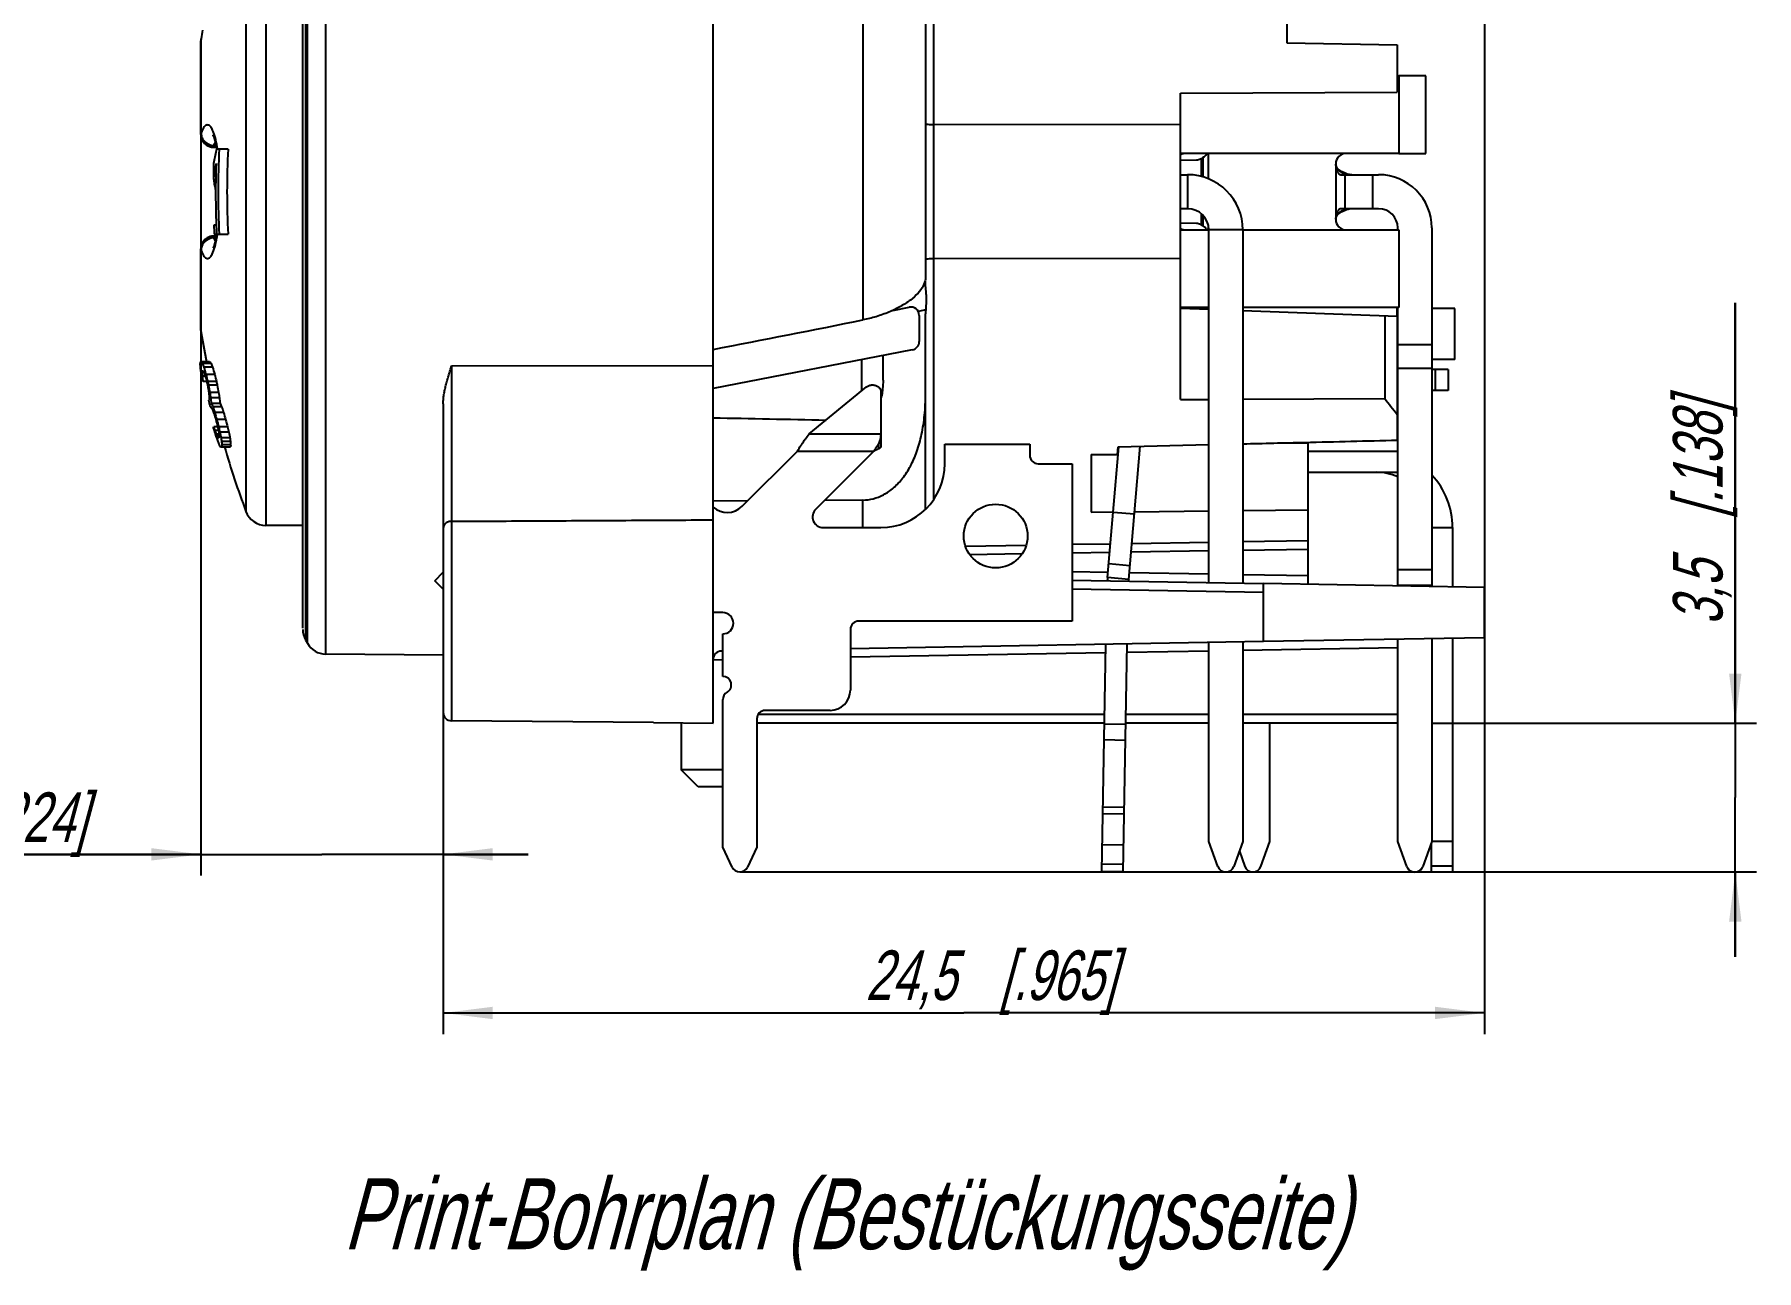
# Model space of a CAD drawing. Header units: millimetres. Extents: x 0 to 420, y 0 to 297.
# Drawn here: x 154.8 to 276.4, y 157.8 to 245 of the extents above; entities that cross this region are included whole.
import ezdxf

# ---------------------------------------------------------------- set-up
doc = ezdxf.new("R2010")
doc.units = ezdxf.units.MM
doc.header["$LTSCALE"] = 23.1
doc.layers.get('0').update_dxf_attribs({"linetype": 'CONTINUOUS'})
for name, color, linetype in [('AUSFORMSCHRAEGEN', 7, 'CONTINUOUS'), ('BEZUGSACHSEN', 7, 'CONTINUOUS'), ('FASEN', 7, 'CONTINUOUS'), ('RUNDUNGEN', 7, 'CONTINUOUS'), ('ZEICHNUNGSBEMASSUNGEN', 7, 'CONTINUOUS')]:
    doc.layers.add(name, color=color, linetype=linetype)
doc.styles.get("Standard").update_dxf_attribs({"font": 'txt', "width": 0.7})
doc.dimstyles.new('DIMSTYLE_4', dxfattribs={"dimtxt": 3.5, "dimasz": 3.5, "dimexe": 0.18, "dimexo": 0.0625, "dimgap": 0.09, "dimtad": 1, "dimdec": 4, "dimlfac": 0.333333, "dimdsep": 46, "dimtxsty": 'STANDARD', "dimblk": '_FILLED', "dimblk1": '_FILLED', "dimblk2": '_FILLED', "dimcen": 0.09, "dimclrt": 5, "dimadec": 0, "dimazin": 0, "dimtp": 0.2, "dimtm": 0.2, "dimtfac": 1, "dimtdec": 4, "dimtofl": 0, "dimtmove": 0, "dimatfit": 3, "dimldrblk": '_FILLED', "dimfxl": 1, "dimtolj": 1, "dimarcsym": 0})
doc.dimstyles.new('DIMSTYLE_5', dxfattribs={"dimtxt": 3.5, "dimasz": 3.5, "dimexe": 0.18, "dimexo": 0.0625, "dimgap": 0.09, "dimtad": 1, "dimdec": 4, "dimlfac": 0.333333, "dimdsep": 46, "dimtxsty": 'STANDARD', "dimblk": '_FILLED', "dimblk1": '_FILLED', "dimblk2": '_FILLED', "dimcen": 0.09, "dimclrt": 5, "dimadec": 0, "dimazin": 0, "dimtp": 0.1, "dimtm": 0.1, "dimtfac": 1, "dimtdec": 4, "dimtofl": 0, "dimtmove": 0, "dimatfit": 3, "dimldrblk": '_FILLED', "dimfxl": 1, "dimtolj": 1, "dimarcsym": 0})

# ---------------------------------------------------------------- blocks, each defined once
blk = doc.blocks.new('_FILLED')
at = {"color": 0, "linetype": 'BYBLOCK'}
blk.add_solid([(0, 0), (-1, 0.125), (-1, -0.125)], dxfattribs=at)
blk = doc.blocks.new('*D20')
at = {"layer": 'ZEICHNUNGSBEMASSUNGEN', "color": 2, "linetype": 'CONTINUOUS'}
for p, q in [((166.59, 237.97), (166.59, 185.67)), ((183.7, 197.19), (183.7, 185.67)), ((166.59, 187.17), (135.29, 187.17)), ((135.29, 187.17), (175.14, 187.17)), ((189.7, 187.17), (175.14, 187.17)), ((183.7, 187.17), (189.7, 187.17))]:
    blk.add_line(p, q, dxfattribs=at)
at = {"layer": 'ZEICHNUNGSBEMASSUNGEN', "color": 2, "linetype": 'CONTINUOUS', "xscale": 3.5, "yscale": 3.5, "zscale": 3.5}
blk.add_blockref('_FILLED', (166.59, 187.17), dxfattribs=at)
at = {"layer": 'ZEICHNUNGSBEMASSUNGEN', "color": 2, "linetype": 'CONTINUOUS', "xscale": 3.5, "yscale": 3.5, "zscale": 3.5, "rotation": 180}
blk.add_blockref('_FILLED', (183.7, 187.17), dxfattribs=at)
at = {"layer": 'ZEICHNUNGSBEMASSUNGEN', "color": 5, "linetype": 'CONTINUOUS', "insert": (158.54, 191.54), "char_height": 3.5, "width": 23.25, "attachment_point": 3, "line_spacing_factor": 0.9}
blk.add_mtext('\\Q15.0;5,7 [.224]', dxfattribs=at)
blk = doc.blocks.new('*D21')
at = {"layer": 'ZEICHNUNGSBEMASSUNGEN', "color": 2, "linetype": 'CONTINUOUS'}
for p, q in [((274.9, 196.43), (274.9, 226.08)), ((274.9, 226.08), (274.9, 191.18)), ((253.45, 196.43), (276.4, 196.43)), ((274.9, 179.93), (274.9, 191.18)), ((204.64, 185.93), (276.4, 185.93)), ((274.9, 185.93), (274.9, 179.93))]:
    blk.add_line(p, q, dxfattribs=at)
at = {"layer": 'ZEICHNUNGSBEMASSUNGEN', "color": 2, "linetype": 'CONTINUOUS', "xscale": 3.5, "yscale": 3.5, "zscale": 3.5}
for p, rotation in [((274.9, 196.43), 270), ((274.9, 185.93), 90)]:
    blk.add_blockref('_FILLED', p, dxfattribs=dict(at, rotation=rotation))
at = {"layer": 'ZEICHNUNGSBEMASSUNGEN', "color": 5, "linetype": 'CONTINUOUS', "insert": (270.5, 203.33), "char_height": 3.5, "width": 22.75, "attachment_point": 1, "rotation": 90, "line_spacing_factor": 0.9}
blk.add_mtext('\\Q15.0;3,5{\\Ftxt.shx;\\W1.000000;\\H3.500000; }[.138]', dxfattribs=at)
blk = doc.blocks.new('*D22')
at = {"layer": 'ZEICHNUNGSBEMASSUNGEN', "color": 2, "linetype": 'CONTINUOUS'}
for p, q in [((257.2, 262.75), (257.2, 174.48)), ((183.7, 204.23), (183.7, 174.48)), ((183.7, 175.98), (220.45, 175.98)), ((257.2, 175.98), (220.45, 175.98))]:
    blk.add_line(p, q, dxfattribs=at)
at = {"layer": 'ZEICHNUNGSBEMASSUNGEN', "color": 2, "linetype": 'CONTINUOUS', "xscale": 3.5, "yscale": 3.5, "zscale": 3.5, "rotation": 180}
blk.add_blockref('_FILLED', (183.7, 175.98), dxfattribs=at)
at = {"layer": 'ZEICHNUNGSBEMASSUNGEN', "color": 2, "linetype": 'CONTINUOUS', "xscale": 3.5, "yscale": 3.5, "zscale": 3.5}
blk.add_blockref('_FILLED', (257.2, 175.98), dxfattribs=at)
at = {"layer": 'ZEICHNUNGSBEMASSUNGEN', "color": 5, "linetype": 'CONTINUOUS', "insert": (222.35, 180.39), "char_height": 3.5, "width": 26.5, "attachment_point": 2, "line_spacing_factor": 0.9}
blk.add_mtext('\\Q15.0;24,5{\\Ftxt.shx;\\W1.000000;\\H3.500000; }[.965]', dxfattribs=at)

msp = doc.modelspace()

# ---------------------------------------------------------------- linework, layer by layer
at = {"color": 7, "linetype": 'CONTINUOUS'}
for p, q in [((251.0455, 242.10529), (251.1505, 242.10529)), ((251.1505, 242.10529), (251.1505, 236.63029)), ((168.50819, 236.93029), (167.70517, 236.93029)), ((251.1505, 236.63029), (235.7455, 236.63029)), ((235.7455, 236.15523), (236.87308, 236.18048)), ((167.643, 235.0154), (167.47309, 235.0154)), ((167.64001, 234.76008), (167.49701, 234.76008)), ((235.7455, 235.13029), (236.24127, 235.13029)), ((247.05507, 235.13029), (249.7255, 235.13029)), ((167.63552, 234.3771), (167.54927, 234.3771)), ((236.24127, 232.73029), (235.7455, 232.73029)), ((249.7255, 232.73029), (247.05507, 232.73029)), ((167.67874, 231.56859), (167.50817, 231.56859)), ((236.87308, 231.68011), (235.7455, 231.70536)), ((235.7455, 231.23029), (237.74127, 231.23029)), ((237.74127, 206.34368), (237.74127, 231.23029)), ((240.14127, 231.23029), (251.1505, 231.23029)), ((240.14127, 231.23029), (240.14127, 206.30179)), ((251.0755, 231.23029), (251.0755, 231.38029)), ((251.1505, 231.23029), (251.1505, 225.75529)), ((253.4755, 231.38029), (253.4755, 206.06904)), ((167.53547, 230.93029), (168.50819, 230.93029)), ((237.74127, 225.75529), (235.7455, 225.75529)), ((251.1505, 225.75529), (240.14127, 225.75529)), ((251.0755, 206.13483), (251.0755, 225.75529)), ((216.80999, 222.76903), (202.7455, 220.03517)), ((167.20925, 221.93029), (166.59497, 221.93029)), ((166.68635, 221.29199), (166.72982, 221.29199)), ((167.31546, 221.80263), (166.70015, 221.80263)), ((167.41555, 221.54731), (166.79927, 221.54731)), ((251.0755, 221.39029), (251.0455, 221.39029)), ((254.6455, 221.39029), (253.4755, 221.39029)), ((254.6455, 221.39029), (254.6455, 219.89029)), ((166.81332, 221.16433), (166.66111, 221.16433)), ((166.66224, 221.15118), (166.66111, 221.16433)), ((166.66481, 221.12175), (166.66224, 221.15118)), ((166.90199, 220.90902), (166.68436, 220.90902)), ((167.0073, 220.52604), (166.74579, 220.52604)), ((166.88695, 220.9518), (166.90199, 220.90902)), ((167.57141, 221.03668), (166.95361, 221.03668)), ((167.69238, 220.52604), (167.0734, 220.52604)), ((167.74768, 220.27072), (167.12815, 220.27072)), ((209.51929, 216.8348), (213.57124, 220.15396)), ((167.17092, 219.24944), (167.12715, 219.24944)), ((167.84784, 219.76008), (167.22733, 219.76008)), ((167.90914, 219.3771), (167.28802, 219.3771)), ((167.94779, 218.99412), (167.32629, 218.99412)), ((214.5955, 219.80643), (214.5955, 215.94234)), ((167.24818, 218.7388), (167.29204, 218.7388)), ((168.07515, 218.7388), (167.4524, 218.7388)), ((167.49403, 218.35582), (167.51951, 218.27063)), ((168.19747, 218.35582), (167.57349, 218.35582)), ((168.34195, 217.84519), (167.71654, 217.84519)), ((167.78249, 217.33455), (167.49574, 217.33455)), ((167.83787, 217.07923), (167.57289, 217.07923)), ((167.88174, 216.82391), (167.66069, 216.82391)), ((167.71495, 216.69625), (167.7058, 216.71762)), ((167.88174, 216.69625), (167.71495, 216.69625)), ((167.86754, 216.56859), (167.80116, 216.56859)), ((168.47699, 217.33455), (167.85022, 217.33455)), ((168.5672, 216.95157), (167.93952, 216.95157)), ((168.64636, 216.56859), (168.01788, 216.56859)), ((167.97175, 215.93029), (168.68944, 215.93029)), ((168.6787, 216.31327), (168.0499, 216.31327)), ((168.70098, 216.05795), (168.07195, 216.05795)), ((204.79462, 211.73029), (208.69462, 215.63029)), ((214.10565, 215.63029), (209.98598, 211.51062)), ((219.0955, 216.12014), (225.0955, 216.12014)), ((219.0955, 214.73029), (219.0955, 216.12014)), ((225.0955, 216.12014), (225.0955, 215.33029)), ((232.08313, 206.5736), (232.90496, 215.96707)), ((227.7955, 214.73029), (228.0955, 214.73029)), ((228.0955, 214.73029), (228.0955, 203.63029)), ((244.7455, 214.13029), (251.0755, 214.13029)), ((210.51631, 210.23029), (214.5955, 210.23029)), ((228.0955, 203.63029), (213.0355, 203.63029)), ((173.9787, 202.30719), (174.11775, 202.06123)), ((231.68627, 185.93072), (231.96704, 202.01611)), ((237.74127, 188.06922), (237.74127, 202.1169)), ((240.14127, 202.15879), (240.14127, 188.06922)), ((251.0755, 188.07231), (251.0755, 202.34965)), ((253.4755, 202.39154), (253.4755, 188.07231)), ((204.09172, 186.27672), (203.4355, 187.68398)), ((205.8355, 187.68398), (205.17928, 186.27672)), ((230.21975, 187.86222), (231.71952, 187.83604)), ((238.37746, 186.32131), (237.74127, 188.06922)), ((240.14127, 188.06922), (239.50509, 186.32131)), ((251.71168, 186.32441), (251.0755, 188.07231)), ((253.4755, 188.07231), (252.83932, 186.32441)), ((253.4455, 187.98989), (253.4455, 185.9447)), ((254.9455, 188.08719), (253.4755, 188.08719)), ((231.68626, 185.9306), (230.18649, 185.95678)), ((253.4455, 185.94449), (254.9455, 185.94449))]:
    msp.add_line(p, q, dxfattribs=at)
at = {"color": 3, "linetype": 'CONTINUOUS'}
for p, q in [((253.0555, 242.10529), (251.1505, 242.10529)), ((253.0555, 236.63029), (253.0555, 242.10529)), ((251.1505, 236.63029), (253.0555, 236.63029)), ((251.0755, 219.89029), (251.0455, 219.89029)), ((254.6455, 219.89029), (253.4755, 219.89029)), ((230.58884, 206.70434), (231.39547, 215.9241)), ((244.7455, 215.63029), (251.0755, 215.63029)), ((254.9455, 210.23029), (254.9455, 206.04338)), ((230.18649, 185.9569), (230.46635, 201.98992)), ((254.9455, 202.4172), (254.9455, 185.9447)), ((242.04627, 188.06922), (242.04627, 196.43029)), ((239.89377, 187.38922), (240.28246, 186.32131)), ((241.41009, 186.32131), (242.04627, 188.06922))]:
    msp.add_line(p, q, dxfattribs=at)
at = {"color": 9, "linetype": 'CONTINUOUS'}
for p, q in [((237.20999, 236.27029), (237.20999, 235.00328)), ((237.3221, 236.3452), (237.3221, 234.97086)), ((237.6955, 236.63029), (237.6955, 234.84231)), ((246.6955, 235.88029), (246.6955, 231.98029)), ((236.24127, 235.13029), (236.24127, 232.73029)), ((247.34502, 235.13029), (247.34502, 232.73029)), ((249.29358, 235.13029), (249.29358, 232.73029)), ((237.20999, 232.3691), (237.20999, 231.59029)), ((237.3221, 232.26664), (237.3221, 231.51538)), ((237.6955, 231.5782), (237.6955, 231.23029)), ((240.14127, 231.23029), (237.74127, 231.23029)), ((253.4755, 223.13029), (251.0755, 223.13029)), ((253.4755, 221.44456), (251.0755, 221.44456)), ((253.7455, 219.89029), (253.7455, 221.39029)), ((209.51929, 216.8348), (214.5955, 216.8348)), ((208.69462, 215.63029), (214.10565, 215.63029)), ((214.41976, 216.11452), (214.41976, 215.76864)), ((230.99329, 211.32723), (232.48758, 211.1965)), ((253.4755, 210.23029), (254.9455, 210.23029)), ((232.08313, 206.5736), (230.58884, 206.70434)), ((230.67464, 207.68506), (232.16894, 207.55433)), ((253.4755, 207.25865), (251.0755, 207.25865)), ((253.4755, 206.13483), (251.0755, 206.13483)), ((230.36857, 196.38827), (231.86835, 196.36209)), ((230.34896, 195.26462), (231.84873, 195.23844)), ((230.25795, 190.05073), (231.75772, 190.02455)), ((230.26633, 190.53084), (231.7661, 190.50466)), ((230.19609, 186.50644), (231.69586, 186.48026)), ((254.9455, 186.33928), (253.4455, 186.33928))]:
    msp.add_line(p, q, dxfattribs=at)
at = {"color": 7, "linetype": 'CONTINUOUS'}
msp.add_circle((222.6955, 209.63029), 2.25, dxfattribs=at)
for centre, radius, start, end in [((230.20151, 233.93029), 64.50601, 169.8171179, 170.3726563), ((230.20151, 233.93029), 62.73781, 178.0759681, 179.0089691), ((211.3452, 226.0851), 44.77178, 167.3249105, 168.4944611), ((211.42687, 226.37604), 44.97754, 166.4286505, 167.5969105), ((230.20151, 233.93029), 62.56831, 178.187718, 182.7482487), ((230.20151, 233.93029), 62.39257, 177.2440046, 182.7559954), ((230.20151, 233.93029), 61.76622, 177.2160349, 182.7839651), ((236.85544, 236.92364), 0.74337, 271.3593908, 293.9461043), ((236.85937, 236.91498), 0.73386, 293.9398125, 298.5395091), ((236.85456, 236.92359), 0.74372, 298.5483548, 308.9501148), ((247.4455, 235.88029), 0.75, 90, 180), ((227.88877, 237.26158), 60.44354, 182.1296927, 182.3719024), ((216.96264, 241.31489), 49.89803, 187.5484266, 187.9922611), ((236.24127, 231.23029), 3.9, 0, 90), ((249.7255, 231.38029), 3.75, 0, 90), ((203.45014, 243.14946), 36.9571, 193.7311367, 194.2742709), ((236.24127, 231.23029), 1.5, 0, 90), ((249.7255, 231.38029), 1.35, 0, 90), ((230.20151, 233.93029), 62.73781, 182.157352, 182.7408179), ((236.85544, 230.93695), 0.74337, 66.0538957, 88.6406092), ((236.85937, 230.94561), 0.73386, 61.4604909, 66.0601875), ((236.85456, 230.937), 0.74372, 51.0498852, 61.4516452), ((247.4455, 231.98029), 0.75, 180, 270), ((168.80815, 221.03865), 2.40613, 160.9514735, 161.4871797), ((184.99417, 222.54834), 18.48269, 182.3122886, 183.1046617), ((168.86281, 221.01958), 2.46402, 158.3086987, 160.9471383), ((206.24653, 226.48596), 40.01386, 187.0897211, 187.5806072), ((169.88476, 224.53621), 4.19686, 218.3835151, 218.750017), ((170.0075, 224.63516), 4.35451, 218.7545851, 220.5779509), ((170.70357, 220.43138), 4.10837, 168.211128, 169.7230805), ((170.73396, 220.42509), 4.13941, 167.9112206, 168.2118909), ((186.99089, 229.53261), 21.71328, 200.8548794, 201.5775899), ((172.18506, 224.76917), 6.46919, 212.5134425, 213.8645109), ((207.37392, 233.53246), 42.30775, 196.4563532, 196.8174495), ((207.42464, 233.54776), 42.36074, 196.8174154, 196.937685), ((170.5984, 224.64218), 4.34059, 218.6655743, 220.8578035), ((187.44522, 229.54632), 21.56784, 201.0411585, 201.7696801), ((207.64754, 233.54796), 41.98367, 196.6091204, 197.3377396), ((206.27807, 226.49013), 40.04567, 187.5805593, 187.7036346), ((206.29105, 226.49188), 40.05877, 187.7036346, 187.8268631), ((227.93445, 232.46975), 62.38557, 190.5599831, 191.0374164), ((193.48625, 223.47829), 26.92477, 185.0211385, 185.4757401), ((216.86509, 228.7621), 50.79151, 188.8944228, 189.3319692), ((195.23709, 230.89311), 30.04263, 198.8948552, 199.3238219), ((207.46672, 233.56059), 42.40472, 196.937706, 197.1780786), ((217.41249, 234.59157), 52.33089, 195.1568419, 195.5917189), ((227.98445, 235.08457), 62.62673, 192.9623933, 193.4422488), ((230.20151, 233.93029), 64.60018, 191.9756307, 192.207219), ((222.01876, 229.39872), 55.70967, 189.4304125, 189.9632031), ((230.20151, 233.93029), 64.53552, 191.9878076, 192.2196387), ((227.95476, 231.81955), 61.91326, 190.7504892, 191.2318759), ((228.00833, 235.08508), 62.0482, 193.0858775, 193.570458), ((230.20151, 233.93029), 63.93016, 192.1030306, 192.3371593), ((227.97841, 231.81985), 61.328, 190.8546098, 191.3407668), ((230.20151, 233.93029), 64.76035, 193.1025736, 193.5668725), ((206.48092, 224.73917), 39.64558, 187.2148263, 187.5869139), ((176.84455, 218.94185), 9.67852, 177.9265922, 178.178797), ((176.85546, 218.94144), 9.68944, 176.6670784, 177.9264883), ((216.97283, 227.44721), 50.33594, 188.7843889, 189.2257625), ((197.51916, 222.20462), 30.36308, 185.3433314, 185.4644383), ((197.5335, 222.206), 30.37749, 185.4644478, 185.706472), ((197.55681, 222.20833), 30.40092, 185.7064791, 186.0690742), ((182.7091, 226.43354), 17.0873, 205.8092981, 206.2828113), ((182.83605, 226.49624), 17.22889, 206.2828168, 206.7602095), ((217.10833, 227.44802), 49.8568, 188.8704234, 189.3161479), ((197.86586, 222.20694), 30.09009, 185.3963796, 186.1293345), ((183.27188, 226.47932), 17.05451, 206.0336427, 206.9922248), ((171.67055, 222.11998), 5.53206, 217.6760773, 219.0795541), ((171.79007, 222.2167), 5.68581, 219.0769293, 219.3556772), ((196.03319, 229.7222), 30.71935, 201.2043711, 201.7160516), ((217.73498, 234.42734), 52.67322, 197.3283065, 197.6195624), ((222.49372, 234.76422), 57.39514, 196.7005099, 197.1444414), ((217.77114, 234.43881), 52.71116, 197.6195451, 197.7651031), ((228.05255, 235.02227), 62.73345, 195.4068113, 195.8911425), ((230.20151, 233.93029), 64.58756, 194.4209136, 194.8891362), ((230.20151, 233.93029), 64.52211, 194.435859, 194.904589), ((217.88492, 234.43561), 52.22454, 197.4914758, 197.9325525), ((228.07702, 235.02312), 62.15592, 195.5543853, 196.0435772), ((230.20151, 233.93029), 63.91663, 194.5756227, 195.0491019), ((226.48404, 234.19987), 61.39293, 195.9447989, 196.0688173), ((226.49385, 234.2027), 61.40314, 196.0688208, 196.3168303), ((222.47658, 233.80895), 57.39598, 196.6802603, 196.9465158), ((217.78718, 232.74265), 52.64732, 197.4540531, 197.8914922), ((208.02214, 230.84643), 42.72795, 198.7963932, 199.158441), ((187.97946, 225.38466), 22.04856, 202.8467732, 203.1468299), ((196.05543, 227.32672), 30.34087, 200.7674279, 201.0244595), ((173.07314, 220.22277), 6.41456, 213.3511653, 213.5780593), ((173.11176, 220.24842), 6.46092, 213.57806, 213.8042788), ((196.12688, 227.35418), 30.41742, 201.0244602, 201.2833133), ((173.21012, 220.31455), 6.57944, 213.8063288, 214.7044573), ((222.22977, 229.00931), 55.68488, 192.1022956, 192.3711084), ((206.92337, 223.66379), 39.63626, 189.5625725, 189.9370559), ((226.41636, 230.78906), 60.09174, 192.9381794, 193.3131355), ((171.81571, 215.88199), 4.00742, 168.5868611, 170.1347776), ((186.00772, 218.19959), 18.17811, 184.3401678, 184.7438076), ((171.85261, 215.87471), 4.04503, 168.2817647, 168.5891186), ((217.29032, 226.84966), 50.33362, 191.3411111, 191.7860965), ((194.38131, 219.74481), 26.55407, 186.8697873, 187.4250066), ((226.45815, 230.78993), 59.52195, 193.0650726, 193.4438175), ((217.42893, 226.85137), 49.85453, 191.4535711, 191.9030177), ((194.74824, 219.74541), 26.29449, 186.9392488, 187.5000384), ((188.18282, 224.98954), 22.16729, 203.041622, 203.7606956), ((175.55023, 220.60295), 8.9032, 210.6964773, 211.6567091), ((186.14195, 217.74754), 18.14881, 184.5327237, 185.3417745), ((173.8534, 215.47591), 5.81067, 174.2512143, 175.5150563), ((230.20151, 233.93029), 64.50601, 196.2033844, 200.483248), ((186.58975, 217.74771), 17.96839, 184.5788578, 185.3960947), ((174.42467, 215.47583), 5.75321, 174.1928066, 175.4693753), ((214.5955, 214.73029), 4.5, 270, 360), ((249.5455, 210.23029), 3.9, 66.8492281, 90), ((203.73396, 212.79095), 1.5, 228.7438032, 315), ((210.51631, 210.98029), 0.75, 135, 270), ((247.02605, 205.26627), 15, 175, 175.5019504), ((203.4355, 203.48029), 0.75, 270, 90), ((211.00207, 198.76372), 1.43343, 270, 360), ((204.6355, 186.53029), 0.6, 205, 335), ((238.94127, 186.52653), 0.6, 200, 340), ((252.2755, 186.52962), 0.6, 200, 340)]:
    msp.add_arc(centre, radius, start, end, dxfattribs=at)
at = {"color": 3, "linetype": 'CONTINUOUS'}
for centre, radius, start, end in [((236.1055, 235.88029), 0.75, 90, 118.7953076), ((248.00642, 237.16864), 2.03906, 253.7223761, 261.408988), ((248.00248, 237.12657), 1.99687, 261.3406346, 265.4100784), ((248.00642, 230.69194), 2.03906, 98.591012, 106.2776239), ((236.1055, 231.98029), 0.75, 241.2046924, 270), ((249.5455, 210.23029), 5.4, 0, 43.2597898), ((247.02605, 205.26627), 16.5, 175, 175.8202968), ((240.84627, 186.52653), 0.6, 200, 340), ((252.2755, 186.51533), 0.6, 210.1500555, 329.8499445)]:
    msp.add_arc(centre, radius, start, end, dxfattribs=at)
at = {"color": 7, "linetype": 'CONTINUOUS'}
for points, knots in [([(237.3221, 236.3452), (237.39902, 236.39183), (237.507, 236.47862), (237.58816, 236.58959), (237.61152, 236.62959)], [0, 0, 0, 0, 0.661162645, 1, 1, 1, 1]), ([(246.6955, 235.88029), (246.6955, 235.82376), (246.70194, 235.71573), (246.7284, 235.56298), (246.76829, 235.42775), (246.82132, 235.31105), (246.88749, 235.21649), (246.96463, 235.14978), (247.02675, 235.13029), (247.05507, 235.13029)], [0, 0, 0, 0, 0.189916039, 0.362586374, 0.519849124, 0.662401399, 0.791391389, 0.904864746, 1, 1, 1, 1]), ([(247.05507, 232.73029), (247.02675, 232.73029), (246.96463, 232.7108), (246.88749, 232.64409), (246.82132, 232.54953), (246.76829, 232.43284), (246.7284, 232.2976), (246.70194, 232.14485), (246.6955, 232.03682), (246.6955, 231.98029)], [0, 0, 0, 0, 0.095135254, 0.208608611, 0.337598601, 0.480150876, 0.637413626, 0.810083961, 1, 1, 1, 1]), ([(213.57124, 220.15396), (213.62846, 220.20084), (213.76556, 220.27393), (213.99545, 220.31023), (214.22562, 220.27379), (214.424, 220.16825), (214.56161, 220.00578), (214.5955, 219.87094), (214.5955, 219.80643)], [0, 0, 0, 0, 0.16959878, 0.347401546, 0.525204311, 0.694803092, 0.852070789, 1, 1, 1, 1]), ([(208.69462, 215.63029), (208.77594, 215.75679), (208.93673, 216.00688), (209.10122, 216.2546), (209.18447, 216.37567)], [0, 0, 0, 0, 0.505810375, 1, 1, 1, 1]), ([(209.18447, 216.37567), (209.21214, 216.4159), (209.32033, 216.57139), (209.43248, 216.72419), (209.51929, 216.8348)], [0, 0, 0, 0, 0.257761333, 1, 1, 1, 1]), ([(214.41976, 216.11452), (214.44834, 216.15777), (214.4988, 216.2514), (214.55357, 216.40258), (214.58735, 216.56126), (214.5955, 216.66916), (214.5955, 216.72246)], [0, 0, 0, 0, 0.242719841, 0.495373578, 0.750478982, 1, 1, 1, 1]), ([(214.41976, 216.11452), (214.39347, 216.07472), (214.28793, 215.91385), (214.1839, 215.75201), (214.10565, 215.63029)], [0, 0, 0, 0, 0.247910307, 1, 1, 1, 1])]:
    msp.add_open_spline(points, degree=3, knots=knots, dxfattribs=at)
at = {"color": 3, "linetype": 'CONTINUOUS'}
for points, knots in [([(247.43489, 235.21132), (247.35304, 235.23527), (247.19915, 235.2913), (246.99317, 235.40467), (246.82967, 235.54292), (246.72164, 235.70367), (246.6955, 235.82418), (246.6955, 235.88029)], [0, 0, 0, 0, 0.241046483, 0.461662713, 0.661836375, 0.841287032, 1, 1, 1, 1]), ([(246.6955, 235.88029), (246.6955, 235.8193), (246.72021, 235.68908), (246.82822, 235.50981), (247.00021, 235.35464), (247.14247, 235.27728), (247.22006, 235.24409)], [0, 0, 0, 0, 0.210331303, 0.445706751, 0.709454304, 1, 1, 1, 1]), ([(246.6955, 231.98029), (246.6955, 232.03641), (246.72164, 232.15691), (246.82967, 232.31766), (246.99317, 232.45591), (247.19915, 232.56928), (247.35304, 232.62531), (247.43489, 232.64927)], [0, 0, 0, 0, 0.158712968, 0.338163625, 0.538337287, 0.758953517, 1, 1, 1, 1]), ([(247.22006, 232.61649), (247.14247, 232.58331), (247.00021, 232.50595), (246.82822, 232.35077), (246.72021, 232.1715), (246.6955, 232.04128), (246.6955, 231.98029)], [0, 0, 0, 0, 0.290545696, 0.554293249, 0.789668697, 1, 1, 1, 1]), ([(214.41976, 215.76864), (214.39356, 215.75731), (214.28866, 215.71163), (214.18411, 215.66516), (214.10565, 215.63029)], [0, 0, 0, 0, 0.249518643, 1, 1, 1, 1]), ([(214.5955, 215.94234), (214.5955, 215.92518), (214.58307, 215.88781), (214.54273, 215.84167), (214.48676, 215.80079), (214.44319, 215.77877), (214.41976, 215.76864)], [0, 0, 0, 0, 0.199340633, 0.435206327, 0.703574631, 1, 1, 1, 1])]:
    msp.add_open_spline(points, degree=3, knots=knots, dxfattribs=at)
for points in [[(247.22006, 235.24409), (247.30458, 235.20794), (247.39269, 235.18053), (247.48268, 235.16146)], [(247.48268, 232.69912), (247.39269, 232.68005), (247.30458, 232.65264), (247.22006, 232.61649)]]:
    msp.add_open_spline(points, degree=3, dxfattribs=at)
at = {"color": 7, "linetype": 'CONTINUOUS'}
msp.add_open_spline([(237.53008, 231.34342), (237.47041, 231.41137), (237.39902, 231.46875), (237.3221, 231.51538)], degree=3, dxfattribs=at)
at = {"layer": 'AUSFORMSCHRAEGEN', "color": 7, "linetype": 'CONTINUOUS'}
for p, q in [((243.2455, 244.43029), (251.0455, 244.29414)), ((251.0455, 244.29414), (251.0455, 240.9552)), ((235.7455, 240.87509), (251.0455, 240.9552)), ((235.7455, 219.25741), (235.7455, 240.87509)), ((251.0455, 225.15529), (251.0455, 225.75529)), ((229.4455, 215.39029), (229.4455, 211.31688)), ((173.78608, 210.37327), (171.17385, 210.38239)), ((229.4455, 211.31688), (230.99322, 211.33404)), ((232.48587, 211.35063), (237.74127, 211.40909)), ((240.14127, 211.43574), (244.7455, 211.48694)), ((257.1955, 206.00411), (241.5955, 206.27641)), ((257.1955, 202.45647), (257.1955, 206.00411)), ((257.1955, 202.45647), (241.5955, 202.18418)), ((183.6955, 201.23004), (175.40881, 201.30236)), ((198.55074, 196.4669), (184.29026, 196.59135))]:
    msp.add_line(p, q, dxfattribs=at)
at = {"layer": 'BEZUGSACHSEN', "color": 7, "linetype": 'CONTINUOUS'}
for p, q in [((251.0755, 225.68029), (251.0455, 225.68029)), ((255.0955, 225.68029), (253.4755, 225.68029)), ((255.0955, 222.08091), (255.0955, 225.67967)), ((251.0755, 222.08029), (251.0455, 222.08029)), ((255.0955, 222.08029), (253.4755, 222.08029)), ((203.4355, 199.73029), (203.4355, 202.73029)), ((203.4355, 187.68398), (203.4355, 198.09106)), ((200.4955, 196.44973), (200.4955, 193.1303))]:
    msp.add_line(p, q, dxfattribs=at)
for centre, start, end in [((203.4355, 199.13029), 300, 90), ((204.0355, 198.09106), 120, 180)]:
    msp.add_arc(centre, 0.6, start, end, dxfattribs=at)
at = {"layer": 'FASEN', "color": 7, "linetype": 'CONTINUOUS'}
for p, q in [((237.74127, 225.61989), (235.7455, 225.68958)), ((240.14127, 225.53608), (251.0455, 225.15529)), ((250.16121, 225.18617), (250.16121, 219.33971)), ((251.0455, 225.15529), (251.0455, 216.39749)), ((235.7455, 219.25741), (237.74127, 219.26879)), ((240.14127, 219.2825), (250.16121, 219.33971)), ((229.4455, 215.39029), (231.28303, 215.39029)), ((231.28303, 215.39029), (231.33024, 215.92981)), ((231.33024, 215.92981), (237.74127, 216.0816)), ((203.4355, 193.13028), (200.4955, 193.1303)), ((201.69551, 191.9303), (200.49552, 193.13031)), ((203.4355, 191.93029), (201.6955, 191.93029))]:
    msp.add_line(p, q, dxfattribs=at)
at = {"layer": 'FASEN', "color": 9, "linetype": 'CONTINUOUS'}
msp.add_line((243.16266, 216.21018), (244.7455, 216.19423), dxfattribs=at)
at = {"layer": 'FASEN', "color": 7, "linetype": 'CONTINUOUS'}
msp.add_ellipse((269.25653, 233.93029), major_axis=(0, 24.2973), ratio=0.982841863, start_param=-4.06826001, end_param=-4.008904922, dxfattribs=at)
msp.add_open_spline([(240.14127, 216.13849), (241.59491, 216.17296), (245.22966, 216.25922), (248.8644, 216.3456), (251.0455, 216.39749)], degree=3, knots=[0, 0, 0, 0, 0.399928932, 1, 1, 1, 1], dxfattribs=at)
at = {"layer": 'RUNDUNGEN', "color": 9, "linetype": 'CONTINUOUS'}
for p, q in [((174.11775, 202.06123), (174.11775, 261.52971)), ((175.40881, 201.30236), (175.40881, 262.18691)), ((213.32404, 262.50484), (213.32404, 224.87834)), ((173.9787, 261.3167), (173.9787, 202.30719)), ((171.17385, 257.01418), (171.17385, 210.38239)), ((169.77392, 256.09677), (169.77392, 211.35748)), ((218.33503, 212.23681), (218.33503, 255.21039)), ((166.60398, 238.02419), (166.60398, 244.71823)), ((166.59131, 237.96694), (166.60398, 238.02406)), ((167.49135, 237.18565), (167.67198, 237.18604)), ((166.60398, 229.83653), (166.59131, 229.8944)), ((166.60398, 224.00417), (166.60398, 229.8364)), ((167.49133, 230.67493), (167.67198, 230.67455)), ((217.75282, 225.59154), (217.23122, 225.47187)), ((166.59131, 224.14317), (166.60646, 223.97873)), ((166.60871, 223.97916), (166.60398, 224.00417)), ((166.99487, 221.94243), (166.98316, 222.00406)), ((184.29026, 221.63982), (202.7455, 221.67651)), ((213.25074, 219.89143), (213.25074, 222.07718)), ((213.32404, 210.23029), (213.32404, 212.16838)), ((184.29026, 210.67047), (184.29026, 196.59135)), ((228.0955, 209.04712), (230.79754, 209.08974)), ((232.30535, 209.11355), (237.74127, 209.19959)), ((240.14127, 209.23766), (244.7455, 209.31086)), ((220.56276, 208.92867), (224.85117, 208.99604)), ((220.8596, 208.33697), (224.57032, 208.39511)), ((228.0955, 208.45048), (230.74526, 208.49217)), ((232.25307, 208.51593), (237.74127, 208.60258)), ((240.14127, 208.64057), (244.7455, 208.71361)), ((230.62065, 207.06788), (228.0955, 207.11196)), ((237.74127, 206.94359), (232.12408, 207.04164)), ((244.7455, 206.82133), (240.14127, 206.9017)), ((228.0955, 205.91214), (241.5955, 205.6765)), ((202.7455, 200.90596), (203.4355, 200.92121)), ((230.45588, 201.38982), (212.4355, 201.07528)), ((237.74127, 201.51699), (231.95656, 201.41602)), ((251.0755, 201.74974), (240.14127, 201.55888)), ((230.37978, 197.03029), (205.91665, 197.03029)), ((237.74127, 197.03029), (231.88001, 197.03029)), ((251.0755, 197.03029), (240.14127, 197.03029))]:
    msp.add_line(p, q, dxfattribs=at)
at = {"layer": 'RUNDUNGEN', "color": 7, "linetype": 'CONTINUOUS'}
for p, q in [((202.7455, 196.43029), (202.7455, 262.50484)), ((173.78608, 203.12891), (173.78608, 260.67987)), ((243.2455, 261.19969), (243.2455, 244.43029)), ((217.7455, 258.35069), (217.7455, 227.89052)), ((166.60398, 244.71823), (166.59131, 244.56772)), ((166.59131, 237.96694), (166.59131, 244.56772)), ((235.7455, 238.64142), (218.33503, 238.67036)), ((167.49366, 237.06694), (167.69706, 237.06748)), ((237.5455, 236.63029), (237.5455, 236.53802)), ((237.5455, 231.32256), (237.5455, 231.23029)), ((166.59131, 224.14317), (166.59131, 229.89364)), ((167.69705, 230.79311), (167.49366, 230.79364)), ((235.7455, 229.21916), (218.33503, 229.19022)), ((217.7455, 227.20688), (217.7455, 227.60314)), ((215.42871, 225.55669), (216.58101, 225.78067)), ((217.2955, 225.1917), (217.2955, 223.35801)), ((217.7455, 211.52006), (217.7455, 225.30825)), ((166.60646, 223.97873), (166.99476, 221.93029)), ((214.7455, 220.62467), (214.7455, 222.36773)), ((183.6955, 218.96469), (183.6955, 197.19148)), ((244.7455, 206.22143), (244.7455, 216.24775)), ((225.6955, 214.73029), (227.7955, 214.73029)), ((205.17857, 212.11424), (202.7455, 212.09808)), ((213.32404, 212.16838), (210.62581, 212.15044)), ((183.0955, 206.48029), (183.6955, 207.08029)), ((183.6955, 205.88029), (183.0955, 206.48029)), ((228.09082, 206.51213), (241.5955, 206.27641)), ((241.5955, 202.18418), (241.5955, 206.27641)), ((203.4355, 204.23029), (202.7455, 204.23029)), ((212.4355, 203.03029), (212.4355, 198.76372)), ((241.5955, 202.18418), (212.4355, 201.67519)), ((203.4355, 201.51809), (203.33503, 201.51634)), ((211.00207, 197.33029), (206.4355, 197.33029)), ((198.55074, 196.4669), (202.7455, 196.43029)), ((205.8355, 196.73029), (205.8355, 187.68398)), ((230.36857, 196.43029), (205.8355, 196.43029)), ((237.74127, 196.43029), (231.86835, 196.43029)), ((251.0755, 196.43029), (240.14127, 196.43029))]:
    msp.add_line(p, q, dxfattribs=at)
for points in [[(167.46413, 237.8722), (167.45781, 237.87944), (167.44809, 237.89175), (167.45872, 237.87337), (167.48443, 237.82054), (167.51956, 237.73435), (167.55955, 237.61873), (167.60245, 237.47397), (167.64631, 237.3023), (167.69009, 237.10399), (167.72323, 236.93029)], [(167.72258, 230.92698), (167.68999, 230.75607), (167.64622, 230.55794), (167.6024, 230.38642), (167.55952, 230.24178), (167.51956, 230.12623), (167.48444, 230.04008), (167.45874, 229.98725), (167.45365, 229.97807)]]:
    msp.add_lwpolyline(points, dxfattribs=at)
for centre, radius, start, end in [((167.49164, 237.9673), 0.90033, 180.0230217, 189.0655192), ((167.49447, 237.96736), 0.90314, 189.0408049, 198.0517302), ((167.49131, 237.96694), 0.9, 198.0888222, 270.1626967), ((167.49572, 229.89294), 0.90441, 161.8636487, 179.9569308), ((167.49131, 229.89364), 0.9, 105.4475621, 161.8189347), ((167.49203, 229.88759), 0.90603, 89.9474516, 105.3895407), ((216.6955, 225.1917), 0.6, 0, 101), ((223.28389, 225.30686), 5.53839, 177.0536493, 179.9856169), ((167.49127, 224.14317), 0.89996, 179.9998538, 190.527314), ((216.6955, 223.35801), 0.6, 281, 360), ((225.6955, 215.33029), 0.6, 180, 270), ((171.17908, 211.88238), 1.5, 200.483248, 269.8), ((175.28608, 203.04254), 1.5, 180, 209.356025), ((213.0355, 203.03029), 0.6, 90, 180), ((175.4219, 202.8023), 1.5, 209.6069929, 269.5), ((203.3455, 200.91643), 0.6, 91, 180), ((184.2955, 197.19133), 0.6, 179.9997826, 269.4999978), ((206.4355, 196.73029), 0.6, 90, 180)]:
    msp.add_arc(centre, radius, start, end, dxfattribs=at)
at = {"layer": 'RUNDUNGEN', "color": 9, "linetype": 'CONTINUOUS'}
for centre, radius, start, end in [((156.03776, 235.02316), 11.88909, 9.2317282, 10.4650423), ((167.29022, 229.81944), 0.68645, 173.9852872, 178.5733982), ((156.04586, 232.83618), 11.8809, 349.5297342, 350.7679331)]:
    msp.add_arc(centre, radius, start, end, dxfattribs=at)
at = {"layer": 'RUNDUNGEN', "color": 7, "linetype": 'CONTINUOUS'}
for centre, major_axis, ratio, start_param, end_param in [((163.0923, 231.26951), (172.62416, 29.86667), 0.088266345, -1.354316151, -1.290841602), ((1319.27449, 233.93029), (1454.84711, 0), 0.017102471, -2.445657637, -2.437150548)]:
    msp.add_ellipse(centre, major_axis=major_axis, ratio=ratio, start_param=start_param, end_param=end_param, dxfattribs=at)
at = {"layer": 'RUNDUNGEN', "color": 9, "linetype": 'CONTINUOUS'}
for points, knots in [([(167.48089, 238.1172), (167.45314, 238.18899), (167.37954, 238.36341), (167.25485, 238.60788), (166.94161, 238.67074), (166.79199, 238.45411), (166.71829, 238.30941), (166.69133, 238.24947)], [0, 0, 0, 0, 0.184597667, 0.448976542, 0.614944776, 0.841275127, 1, 1, 1, 1]), ([(166.67696, 237.72418), (166.72412, 237.6247), (166.86088, 237.44277), (167.05099, 237.31706), (167.1561, 237.27145)], [0, 0, 0, 0, 0.488767807, 1, 1, 1, 1]), ([(167.49131, 237.18565), (167.4939, 237.15098), (167.47711, 237.11249), (167.49552, 237.07611), (167.49722, 237.07379), (167.4983, 237.07304)], [0, 0, 0, 0, 0.882042361, 0.908402288, 1, 1, 1, 1]), ([(167.65557, 237.53911), (167.63096, 237.64479), (167.5797, 237.84056), (167.51484, 238.02939), (167.48089, 238.1172)], [0, 0, 0, 0, 0.534395007, 1, 1, 1, 1]), ([(167.1561, 230.58913), (167.05109, 230.54271), (166.86099, 230.41817), (166.72382, 230.23594), (166.67696, 230.1364)], [0, 0, 0, 0, 0.511232367, 1, 1, 1, 1]), ([(166.69122, 229.6114), (166.71815, 229.55149), (166.7918, 229.40679), (166.94117, 229.19011), (167.2545, 229.2523), (167.42512, 229.58647), (167.52255, 229.84538), (167.57209, 230.00786)], [0, 0, 0, 0, 0.129430406, 0.314193646, 0.449614676, 0.665215843, 1, 1, 1, 1]), ([(167.49804, 230.78735), (167.49701, 230.78651), (167.49539, 230.78422), (167.47715, 230.74809), (167.49022, 230.70968), (167.49131, 230.67493)], [0, 0, 0, 0, 0.085158699, 0.111705617, 1, 1, 1, 1]), ([(166.98316, 222.00406), (166.91899, 222.34165), (166.79406, 223), (166.66933, 223.65838), (166.60871, 223.97916)], [0, 0, 0, 0, 0.512819225, 1, 1, 1, 1]), ([(184.29026, 221.63982), (184.29017, 221.46014), (184.28997, 221.04989), (184.28967, 220.3648), (184.28936, 219.54845), (184.28909, 218.62594), (184.28887, 217.62803), (184.28872, 216.59056), (184.28867, 215.55202), (184.28872, 214.55042), (184.28885, 213.62024), (184.28907, 212.7895), (184.28935, 212.07748), (184.28965, 211.49373), (184.28995, 211.03933), (184.29017, 210.77948), (184.29026, 210.67047)], [0, 0, 0, 0, 0.049140366, 0.112201253, 0.187362025, 0.272404889, 0.364496458, 0.460280628, 0.556140746, 0.648527423, 0.734206575, 0.81053552, 0.875724405, 0.928935964, 0.970184704, 1, 1, 1, 1]), ([(184.29026, 210.67047), (184.21312, 210.6699), (184.06089, 210.64406), (183.8642, 210.53456), (183.72854, 210.3676), (183.6955, 210.23057), (183.6955, 210.16464)], [0, 0, 0, 0, 0.269315434, 0.527658126, 0.769853051, 1, 1, 1, 1]), ([(184.29026, 210.67047), (186.34253, 210.68188), (190.44537, 210.70467), (196.59712, 210.73871), (200.6966, 210.76132), (202.7455, 210.7726)], [0, 0, 0, 0, 0.333606902, 0.666940236, 1, 1, 1, 1])]:
    msp.add_open_spline(points, degree=3, knots=knots, dxfattribs=at)
at = {"layer": 'RUNDUNGEN', "color": 7, "linetype": 'CONTINUOUS'}
for points, knots in [([(217.7455, 238.72697), (217.7455, 238.71053), (217.8309, 238.70188), (217.92935, 238.68199), (218.1233, 238.67388), (218.25939, 238.67048), (218.33503, 238.67036)], [0, 0, 0, 0, 0.08273828, 0.298092516, 0.619360968, 1, 1, 1, 1]), ([(218.33503, 229.19022), (218.25939, 229.1901), (218.1233, 229.18671), (217.92935, 229.17859), (217.8309, 229.15871), (217.7455, 229.15005), (217.7455, 229.13361)], [0, 0, 0, 0, 0.380639032, 0.701907484, 0.91726172, 1, 1, 1, 1]), ([(217.73566, 227.7632), (217.71327, 227.59412), (217.58123, 227.23067), (217.20487, 226.73093), (216.65995, 226.25063), (215.96694, 225.80575), (215.15346, 225.4143), (214.26014, 225.09631), (213.63674, 224.94065), (213.32404, 224.87834)], [0, 0, 0, 0, 0.092701815, 0.205089247, 0.337108753, 0.485466006, 0.651392862, 0.826700121, 1, 1, 1, 1]), ([(217.7455, 227.89052), (217.7455, 227.87117), (217.74342, 227.82858), (217.73871, 227.78624), (217.73566, 227.7632)], [0, 0, 0, 0, 0.454367006, 1, 1, 1, 1]), ([(217.7455, 227.20688), (217.7455, 227.08702), (217.76785, 226.82845), (217.79369, 226.42689), (217.78077, 226.00732), (217.75983, 225.72823), (217.75282, 225.59154)], [0, 0, 0, 0, 0.222335532, 0.480766589, 0.746114663, 1, 1, 1, 1]), ([(183.6955, 218.96469), (183.6955, 219.0949), (183.71093, 219.34354), (183.76236, 219.70015), (183.82929, 220.03325), (183.90748, 220.35595), (183.99503, 220.67647), (184.08977, 220.9975), (184.18905, 221.31874), (184.25655, 221.53278), (184.29026, 221.63982)], [0, 0, 0, 0, 0.142037389, 0.271125048, 0.392805776, 0.512497936, 0.633246339, 0.755194722, 0.877582226, 1, 1, 1, 1]), ([(214.7455, 220.62467), (214.7455, 220.42596), (214.73228, 220.13439), (214.69667, 219.84499), (214.68286, 219.75338)], [0, 0, 0, 0, 0.682118065, 1, 1, 1, 1]), ([(213.32404, 212.16838), (213.56797, 212.17), (214.07577, 212.23628), (214.81679, 212.52887), (215.52646, 213.02432), (216.16887, 213.71397), (216.72223, 214.58596), (217.17079, 215.62839), (217.50203, 216.83557), (217.70439, 218.20036), (217.7455, 219.16216), (217.7455, 219.66528)], [0, 0, 0, 0, 0.076376281, 0.158487897, 0.24710782, 0.345116854, 0.451644265, 0.568895351, 0.699140729, 0.842475954, 1, 1, 1, 1]), ([(214.68286, 219.75338), (214.66969, 219.66605), (214.64391, 219.52089), (214.61124, 219.37709), (214.59694, 219.31976)], [0, 0, 0, 0, 0.599195649, 1, 1, 1, 1])]:
    msp.add_open_spline(points, degree=3, knots=knots, dxfattribs=at)
at = {"layer": 'RUNDUNGEN', "color": 9, "linetype": 'CONTINUOUS'}
for points in [[(166.69133, 238.24947), (166.65816, 238.17571), (166.63018, 238.10151), (166.60398, 238.02419)], [(166.60398, 238.02406), (166.60476, 237.97117), (166.61228, 237.91818), (166.62544, 237.86644)], [(166.62544, 237.86644), (166.63787, 237.81755), (166.65535, 237.76976), (166.67696, 237.72418)], [(167.1561, 237.27145), (167.26234, 237.22536), (167.37667, 237.19832), (167.49131, 237.18565)], [(167.61247, 237.42578), (167.56435, 237.34878), (167.52625, 237.26874), (167.49135, 237.18565)], [(167.72908, 237.18265), (167.70703, 237.30193), (167.68304, 237.42118), (167.65557, 237.53911)], [(166.60398, 229.8364), (166.63014, 229.75918), (166.6581, 229.68507), (166.69122, 229.6114)], [(166.67696, 230.1364), (166.64062, 230.05923), (166.61641, 229.97577), (166.60755, 229.89137)], [(167.49131, 230.67493), (167.37637, 230.66535), (167.26224, 230.63605), (167.1561, 230.58913)], [(167.49133, 230.67493), (167.52624, 230.59184), (167.56436, 230.51181), (167.61248, 230.4348)], [(167.57209, 230.00786), (167.63828, 230.22497), (167.68711, 230.45099), (167.72893, 230.67712)]]:
    msp.add_open_spline(points, degree=3, dxfattribs=at)

# ---------------------------------------------------------------- texts
at = {"color": 5, "linetype": 'CONTINUOUS', "insert": (176.6578, 164.31188), "char_height": 5, "width": 110.1666667, "attachment_point": 1, "line_spacing_factor": 0.9}
msp.add_mtext('\\Q15.0;Print-Bohrplan (Bestückungsseite)', dxfattribs=at)

# ---------------------------------------------------------------- dimensions: what is measured, and where the dimension line sits
at = {"layer": 'ZEICHNUNGSBEMASSUNGEN', "color": 2, "linetype": 'CONTINUOUS'}
dim = msp.add_linear_dim(base=(257.1955, 175.98468), p1=(183.6955, 204.23029), p2=(257.1955, 262.75015), dimstyle='DIMSTYLE_4', dxfattribs=at)
dim.commit()
dim.dimension.update_dxf_attribs({"geometry": '*D22', "text_midpoint": (219.47078, 178.64055), "dimtype": 160})
dim = msp.add_linear_dim(base=(166.59131, 187.16725), p1=(183.6955, 197.19133), p2=(166.59131, 237.96694), angle=180, text='5,7 [.224]', dimstyle='DIMSTYLE_5', dxfattribs=at)
dim.commit()
dim.dimension.update_dxf_attribs({"geometry": '*D20', "text_midpoint": (123.6646, 189.79225), "dimtype": 160})
dim = msp.add_linear_dim(base=(274.90211, 185.93029), p1=(253.4455, 196.43029), p2=(204.6355, 185.93029), angle=270, dimstyle='DIMSTYLE_5', dxfattribs=at)
dim.commit()
dim.dimension.update_dxf_attribs({"geometry": '*D21', "text_midpoint": (272.24624, 214.7029), "dimtype": 160})

doc.saveas('drawing.dxf')
